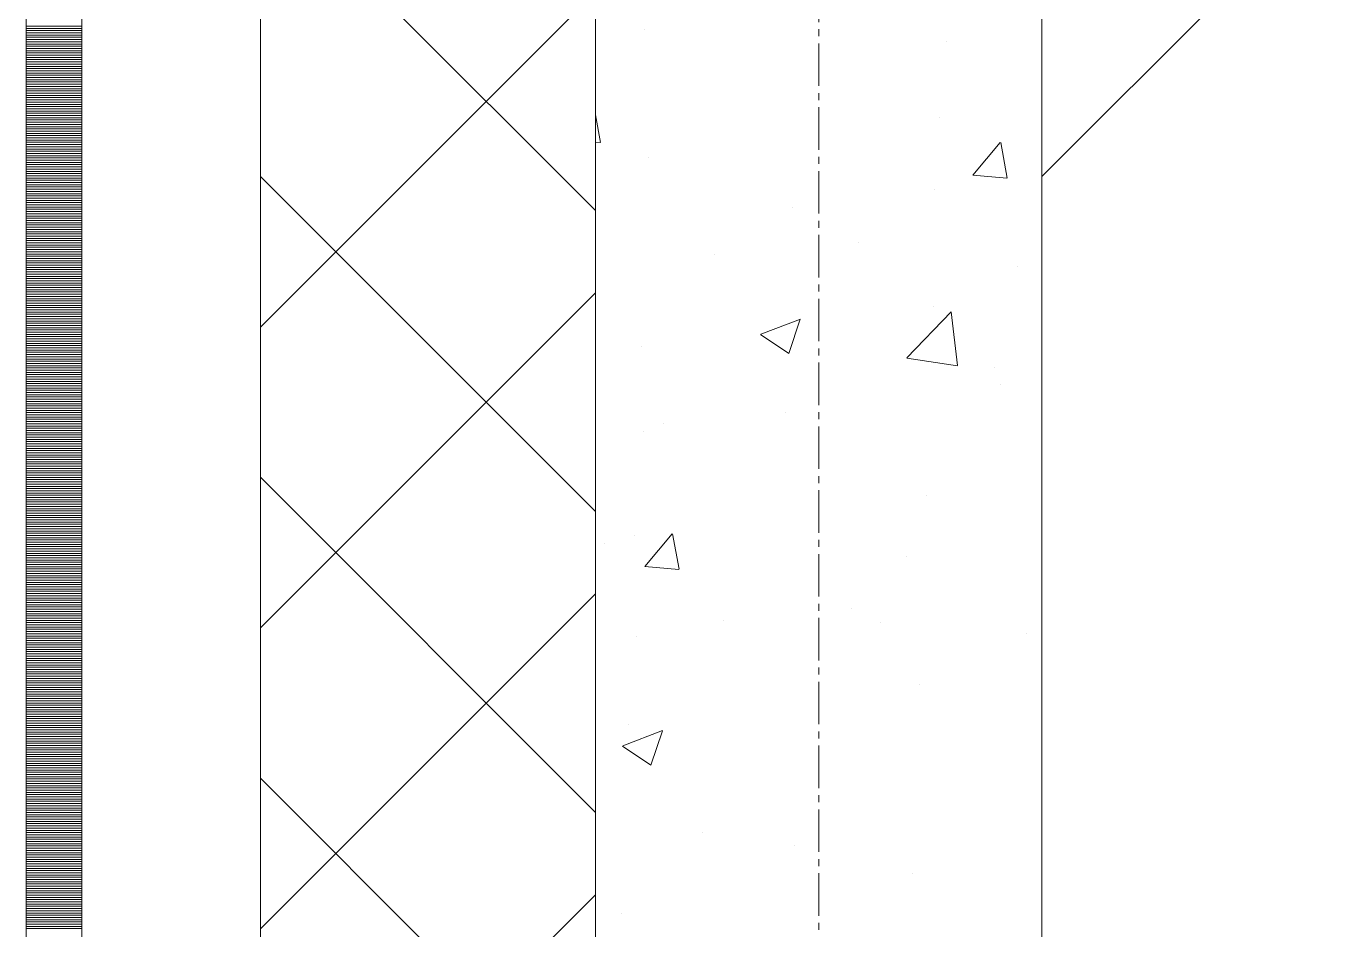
# Model space of a CAD drawing. Header units: millimetres. Extents: x 538266 to 1167394, y 114608 to 637157.
# Drawn here: x 828883 to 829468, y 156828 to 157233 of the extents above; entities that cross this region are included whole.
import ezdxf
from ezdxf.enums import TextEntityAlignment as Align

# ---------------------------------------------------------------- set-up
doc = ezdxf.new("R2010")
doc.units = ezdxf.units.MM
doc.linetypes.add('CENTER2', pattern=[28.575, 19.05, -3.175, 3.175, -3.175])
doc.linetypes.add('DASHED', pattern=[19.05, 12.7, -6.35])
doc.layers.get('Defpoints').update_dxf_attribs({"color": 140})
doc.layers.add('АР_Делит', color=120, linetype='Continuous', lineweight=0, plot=False)
for name, color, linetype, lineweight in [('АР_Стены ПЕНОблок', 52, 'Continuous', 20), ('АР_Тонкая', 254, 'Continuous', 5), ('АР_Утеплитель', 31, 'Continuous', 0), ('АР_Штриховка', 8, 'Continuous', 0)]:
    doc.layers.add(name, color=color, linetype=linetype, lineweight=lineweight)
doc.layers.add('РД_Оси_100', color=7, linetype='Continuous', lineweight=0, true_color=0x525252)
doc.layers.add('ФВ-5', color=7, linetype='Continuous')
doc.styles.add('style1', font='ARIALN.TTF')

# ---------------------------------------------------------------- blocks, each defined once
blk = doc.blocks.new('2_этаж')
at = {"layer": 'АР_Стены ПЕНОблок', "color": 18, "linetype": 'Continuous', "lineweight": 20, "true_color": 0x000000}
for p, q in [((672773.57, 213213.25), (672773.57, 137013.25)), ((672973.57, 137013.25), (672973.57, 213213.25))]:
    blk.add_line(p, q, dxfattribs=at)
at = {"layer": 'АР_Тонкая', "color": 18, "linetype": 'Continuous', "lineweight": 5, "true_color": 0x000000}
for p, q in [((672518.57, 213213.25), (672518.57, 137013.25)), ((672543.57, 213213.25), (672543.57, 137013.25)), ((672543.57, 137013.25), (672543.57, 213213.25)), ((672623.57, 137013.25), (672623.57, 213213.25))]:
    blk.add_line(p, q, dxfattribs=at)
at = {"layer": 'АР_Утеплитель', "color": 18, "linetype": 'Continuous', "lineweight": 0, "true_color": 0x000000}
for p, q in [((672623.57, 213213.25), (672623.57, 137013.25)), ((672773.57, 137013.25), (672773.57, 213213.25))]:
    blk.add_line(p, q, dxfattribs=at)
at = {"layer": 'АР_Штриховка', "color": 18, "linetype": 'Continuous', "lineweight": 0, "true_color": 0x000000}
for p, q in [((672773.57, 157150.45), (672623.57, 157300.45)), ((672623.57, 157098.31), (672773.57, 157248.31)), ((672518.57, 157233), (672543.57, 157233)), ((672518.57, 157232), (672543.57, 157232)), ((672518.57, 157231), (672543.57, 157231)), ((672518.57, 157230), (672543.57, 157230)), ((672518.57, 157229), (672543.57, 157229)), ((672518.57, 157228), (672543.57, 157228)), ((672795.41, 157231.7), (672795.41, 157231.7)), ((672518.57, 157227), (672543.57, 157227)), ((672518.57, 157226), (672543.57, 157226)), ((672518.57, 157225), (672543.57, 157225)), ((672518.57, 157224), (672543.57, 157224)), ((672518.57, 157223), (672543.57, 157223)), ((672518.57, 157222), (672543.57, 157222)), ((672931, 157225.97), (672931, 157225.97)), ((672518.57, 157221), (672543.57, 157221)), ((672518.57, 157220), (672543.57, 157220)), ((672518.57, 157219), (672543.57, 157219)), ((672518.57, 157218), (672543.57, 157218)), ((672518.57, 157217), (672543.57, 157217)), ((672518.57, 157216), (672543.57, 157216)), ((672518.57, 157215), (672543.57, 157215)), ((672518.57, 157214), (672543.57, 157214)), ((672518.57, 157213), (672543.57, 157213)), ((672518.57, 157212), (672543.57, 157212)), ((672518.57, 157211), (672543.57, 157211)), ((672518.57, 157210), (672543.57, 157210)), ((672518.57, 157209), (672543.57, 157209)), ((672518.57, 157208), (672543.57, 157208)), ((672518.57, 157207), (672543.57, 157207)), ((672518.57, 157206), (672543.57, 157206)), ((672518.57, 157205), (672543.57, 157205)), ((672518.57, 157204), (672543.57, 157204)), ((672518.57, 157203), (672543.57, 157203)), ((672518.57, 157202), (672543.57, 157202)), ((672518.57, 157201), (672543.57, 157201)), ((672518.57, 157200), (672543.57, 157200)), ((672518.57, 157199), (672543.57, 157199)), ((672518.57, 157198), (672543.57, 157198)), ((672518.57, 157197), (672543.57, 157197)), ((672518.57, 157196), (672543.57, 157196)), ((672518.57, 157195), (672543.57, 157195)), ((672518.57, 157194), (672543.57, 157194)), ((672518.57, 157193), (672543.57, 157193)), ((672518.57, 157192), (672543.57, 157192)), ((672775.84, 157180.91), (672773.57, 157193.23)), ((672927.86, 157192.1), (672927.86, 157192.1)), ((672518.57, 157191), (672543.57, 157191)), ((672518.57, 157190), (672543.57, 157190)), ((672518.57, 157189), (672543.57, 157189)), ((672518.57, 157188), (672543.57, 157188)), ((672518.57, 157187), (672543.57, 157187)), ((672518.57, 157186), (672543.57, 157186)), ((672518.57, 157185), (672543.57, 157185)), ((672518.57, 157184), (672543.57, 157184)), ((672518.57, 157183), (672543.57, 157183)), ((672518.57, 157182), (672543.57, 157182)), ((672518.57, 157181), (672543.57, 157181)), ((672773.57, 157181.06), (672775.67, 157180.87)), ((672942.67, 157166.27), (672954.92, 157180.86)), ((672958.03, 157164.97), (672955.09, 157180.89)), ((672518.57, 157180), (672543.57, 157180)), ((672518.57, 157179), (672543.57, 157179)), ((672518.57, 157178), (672543.57, 157178)), ((672518.57, 157177), (672543.57, 157177)), ((672518.57, 157176), (672543.57, 157176)), ((672518.57, 157175), (672543.57, 157175)), ((672518.57, 157174), (672543.57, 157174)), ((672518.57, 157173), (672543.57, 157173)), ((672518.57, 157172), (672543.57, 157172)), ((672518.57, 157171), (672543.57, 157171)), ((672518.57, 157170), (672543.57, 157170)), ((672518.57, 157169), (672543.57, 157169)), ((672797.45, 157174.22), (672797.45, 157174.22)), ((672518.57, 157168), (672543.57, 157168)), ((672518.57, 157167), (672543.57, 157167)), ((672518.57, 157166), (672543.57, 157166)), ((672518.57, 157165), (672543.57, 157165)), ((672518.57, 157164), (672543.57, 157164)), ((672518.57, 157163), (672543.57, 157163)), ((672773.57, 157015.75), (672623.57, 157165.75)), ((672942.67, 157166.26), (672957.85, 157164.93)), ((672518.57, 157162), (672543.57, 157162)), ((672518.57, 157161), (672543.57, 157161)), ((672518.57, 157160), (672543.57, 157160)), ((672518.57, 157159), (672543.57, 157159)), ((672518.57, 157158), (672543.57, 157158)), ((672518.57, 157157), (672543.57, 157157)), ((672925.57, 157160.05), (672925.57, 157160.05)), ((672518.57, 157156), (672543.57, 157156)), ((672518.57, 157155), (672543.57, 157155)), ((672518.57, 157154), (672543.57, 157154)), ((672518.57, 157153), (672543.57, 157153)), ((672518.57, 157152), (672543.57, 157152)), ((672861.99, 157151.68), (672861.99, 157151.68)), ((672518.57, 157151), (672543.57, 157151)), ((672518.57, 157150), (672543.57, 157150)), ((672518.57, 157149), (672543.57, 157149)), ((672518.57, 157148), (672543.57, 157148)), ((672518.57, 157147), (672543.57, 157147)), ((672518.57, 157146), (672543.57, 157146)), ((672518.57, 157145), (672543.57, 157145)), ((672518.57, 157144), (672543.57, 157144)), ((672518.57, 157143), (672543.57, 157143)), ((672518.57, 157142), (672543.57, 157142)), ((672518.57, 157141), (672543.57, 157141)), ((672518.57, 157140), (672543.57, 157140)), ((672518.57, 157139), (672543.57, 157139)), ((672518.57, 157138), (672543.57, 157138)), ((672518.57, 157137), (672543.57, 157137)), ((672518.57, 157136), (672543.57, 157136)), ((672518.57, 157135), (672543.57, 157135)), ((672518.57, 157134), (672543.57, 157134)), ((672891.54, 157136.16), (672891.54, 157136.16)), ((672518.57, 157133), (672543.57, 157133)), ((672518.57, 157132), (672543.57, 157132)), ((672518.57, 157131), (672543.57, 157131)), ((672518.57, 157130), (672543.57, 157130)), ((672518.57, 157129), (672543.57, 157129)), ((672518.57, 157128), (672543.57, 157128)), ((672826.91, 157130.98), (672826.91, 157130.98)), ((672518.57, 157127), (672543.57, 157127)), ((672518.57, 157126), (672543.57, 157126)), ((672518.57, 157125), (672543.57, 157125)), ((672518.57, 157124), (672543.57, 157124)), ((672518.57, 157123), (672543.57, 157123)), ((672518.57, 157122), (672543.57, 157122)), ((672962.5, 157125.25), (672962.5, 157125.25)), ((672518.57, 157121), (672543.57, 157121)), ((672518.57, 157120), (672543.57, 157120)), ((672518.57, 157119), (672543.57, 157119)), ((672518.57, 157118), (672543.57, 157118)), ((672518.57, 157117), (672543.57, 157117)), ((672518.57, 157116), (672543.57, 157116)), ((672518.57, 157115), (672543.57, 157115)), ((672518.57, 157114), (672543.57, 157114)), ((672518.57, 157113), (672543.57, 157113)), ((672518.57, 157112), (672543.57, 157112)), ((672518.57, 157111), (672543.57, 157111)), ((672623.57, 156963.61), (672773.57, 157113.61)), ((672518.57, 157110), (672543.57, 157110)), ((672518.57, 157109), (672543.57, 157109)), ((672518.57, 157108), (672543.57, 157108)), ((672518.57, 157107), (672543.57, 157107)), ((672518.57, 157106), (672543.57, 157106)), ((672518.57, 157105), (672543.57, 157105)), ((672913.06, 157084.52), (672932.84, 157105.14)), ((672924.77, 157107.55), (672924.77, 157107.55)), ((672935.7, 157081.02), (672932.89, 157105.14)), ((672518.57, 157104), (672543.57, 157104)), ((672518.57, 157103), (672543.57, 157103)), ((672518.57, 157102), (672543.57, 157102)), ((672518.57, 157101), (672543.57, 157101)), ((672518.57, 157100), (672543.57, 157100)), ((672518.57, 157099), (672543.57, 157099)), ((672847.61, 157095.07), (672865.39, 157101.9)), ((672860.19, 157086.41), (672865.34, 157101.76)), ((672518.57, 157098), (672543.57, 157098)), ((672518.57, 157097), (672543.57, 157097)), ((672518.57, 157096), (672543.57, 157096)), ((672518.57, 157095), (672543.57, 157095)), ((672518.57, 157094), (672543.57, 157094)), ((672518.57, 157093), (672543.57, 157093)), ((672847.55, 157094.94), (672860.18, 157086.42)), ((672518.57, 157092), (672543.57, 157092)), ((672518.57, 157091), (672543.57, 157091)), ((672518.57, 157090), (672543.57, 157090)), ((672518.57, 157089), (672543.57, 157089)), ((672518.57, 157088), (672543.57, 157088)), ((672518.57, 157087), (672543.57, 157087)), ((672794.36, 157089.66), (672794.36, 157089.66)), ((672518.57, 157086), (672543.57, 157086)), ((672518.57, 157085), (672543.57, 157085)), ((672518.57, 157084), (672543.57, 157084)), ((672518.57, 157083), (672543.57, 157083)), ((672518.57, 157082), (672543.57, 157082)), ((672518.57, 157081), (672543.57, 157081)), ((672913.1, 157084.44), (672935.69, 157080.93)), ((672518.57, 157080), (672543.57, 157080)), ((672518.57, 157079), (672543.57, 157079)), ((672518.57, 157078), (672543.57, 157078)), ((672518.57, 157077), (672543.57, 157077)), ((672518.57, 157076), (672543.57, 157076)), ((672952.4, 157080.39), (672952.4, 157080.39)), ((672518.57, 157075), (672543.57, 157075)), ((672518.57, 157074), (672543.57, 157074)), ((672518.57, 157073), (672543.57, 157073)), ((672518.57, 157072), (672543.57, 157072)), ((672518.57, 157071), (672543.57, 157071)), ((672518.57, 157070), (672543.57, 157070)), ((672954.95, 157072.53), (672954.95, 157072.53)), ((672518.57, 157069), (672543.57, 157069)), ((672518.57, 157068), (672543.57, 157068)), ((672518.57, 157067), (672543.57, 157067)), ((672518.57, 157066), (672543.57, 157066)), ((672518.57, 157065), (672543.57, 157065)), ((672518.57, 157064), (672543.57, 157064)), ((672518.57, 157063), (672543.57, 157063)), ((672518.57, 157062), (672543.57, 157062)), ((672518.57, 157061), (672543.57, 157061)), ((672518.57, 157060), (672543.57, 157060)), ((672518.57, 157059), (672543.57, 157059)), ((672518.57, 157058), (672543.57, 157058)), ((672858.75, 157059.87), (672858.75, 157059.87)), ((672518.57, 157057), (672543.57, 157057)), ((672518.57, 157056), (672543.57, 157056)), ((672518.57, 157055), (672543.57, 157055)), ((672518.57, 157054), (672543.57, 157054)), ((672518.57, 157053), (672543.57, 157053)), ((672518.57, 157052), (672543.57, 157052)), ((672804.27, 157054.96), (672804.27, 157054.96)), ((672518.57, 157051), (672543.57, 157051)), ((672518.57, 157050), (672543.57, 157050)), ((672518.57, 157049), (672543.57, 157049)), ((672518.57, 157048), (672543.57, 157048)), ((672518.57, 157047), (672543.57, 157047)), ((672518.57, 157046), (672543.57, 157046)), ((672795.17, 157051.5), (672795.17, 157051.5)), ((672518.57, 157045), (672543.57, 157045)), ((672518.57, 157044), (672543.57, 157044)), ((672518.57, 157043), (672543.57, 157043)), ((672518.57, 157042), (672543.57, 157042)), ((672518.57, 157041), (672543.57, 157041)), ((672518.57, 157040), (672543.57, 157040)), ((672518.57, 157039), (672543.57, 157039)), ((672518.57, 157038), (672543.57, 157038)), ((672518.57, 157037), (672543.57, 157037)), ((672518.57, 157036), (672543.57, 157036)), ((672518.57, 157035), (672543.57, 157035)), ((672518.57, 157034), (672543.57, 157034)), ((672518.57, 157033), (672543.57, 157033)), ((672518.57, 157032), (672543.57, 157032)), ((672518.57, 157031), (672543.57, 157031)), ((672518.57, 157030), (672543.57, 157030)), ((672518.57, 157029), (672543.57, 157029)), ((672773.57, 156881.04), (672623.57, 157031.04)), ((672518.57, 157028), (672543.57, 157028)), ((672518.57, 157027), (672543.57, 157027)), ((672518.57, 157026), (672543.57, 157026)), ((672518.57, 157025), (672543.57, 157025)), ((672518.57, 157024), (672543.57, 157024)), ((672518.57, 157023), (672543.57, 157023)), ((672921.68, 157022.99), (672921.68, 157022.99)), ((672518.57, 157022), (672543.57, 157022)), ((672518.57, 157021), (672543.57, 157021)), ((672518.57, 157020), (672543.57, 157020)), ((672518.57, 157019), (672543.57, 157019)), ((672518.57, 157018), (672543.57, 157018)), ((672518.57, 157017), (672543.57, 157017)), ((672518.57, 157016), (672543.57, 157016)), ((672518.57, 157015), (672543.57, 157015)), ((672518.57, 157014), (672543.57, 157014)), ((672518.57, 157013), (672543.57, 157013)), ((672518.57, 157012), (672543.57, 157012)), ((672518.57, 157011), (672543.57, 157011)), ((672518.57, 157010), (672543.57, 157010)), ((672518.57, 157009), (672543.57, 157009)), ((672518.57, 157008), (672543.57, 157008)), ((672518.57, 157007), (672543.57, 157007)), ((672518.57, 157006), (672543.57, 157006)), ((672518.57, 157005), (672543.57, 157005)), ((672791.27, 157005.11), (672791.27, 157005.11)), ((672795.73, 156991.15), (672807.98, 157005.74)), ((672811.09, 156989.85), (672808.15, 157005.77)), ((672518.57, 157004), (672543.57, 157004)), ((672518.57, 157003), (672543.57, 157003)), ((672518.57, 157002), (672543.57, 157002)), ((672518.57, 157001), (672543.57, 157001)), ((672518.57, 157000), (672543.57, 157000)), ((672518.57, 156999), (672543.57, 156999)), ((672777.45, 157001.19), (672777.45, 157001.19)), ((672518.57, 156998), (672543.57, 156998)), ((672518.57, 156997), (672543.57, 156997)), ((672518.57, 156996), (672543.57, 156996)), ((672518.57, 156995), (672543.57, 156995)), ((672518.57, 156994), (672543.57, 156994)), ((672913.04, 156995.46), (672913.04, 156995.46)), ((672518.57, 156993), (672543.57, 156993)), ((672518.57, 156992), (672543.57, 156992)), ((672518.57, 156991), (672543.57, 156991)), ((672518.57, 156990), (672543.57, 156990)), ((672518.57, 156989), (672543.57, 156989)), ((672518.57, 156988), (672543.57, 156988)), ((672795.73, 156991.14), (672810.91, 156989.82)), ((672518.57, 156987), (672543.57, 156987)), ((672518.57, 156986), (672543.57, 156986)), ((672518.57, 156985), (672543.57, 156985)), ((672518.57, 156984), (672543.57, 156984)), ((672518.57, 156983), (672543.57, 156983)), ((672518.57, 156982), (672543.57, 156982)), ((672518.57, 156981), (672543.57, 156981)), ((672518.57, 156980), (672543.57, 156980)), ((672518.57, 156979), (672543.57, 156979)), ((672518.57, 156978), (672543.57, 156978)), ((672518.57, 156977), (672543.57, 156977)), ((672518.57, 156976), (672543.57, 156976)), ((672623.57, 156828.91), (672773.57, 156978.91)), ((672518.57, 156975), (672543.57, 156975)), ((672518.57, 156974), (672543.57, 156974)), ((672518.57, 156973), (672543.57, 156973)), ((672518.57, 156972), (672543.57, 156972)), ((672518.57, 156971), (672543.57, 156971)), ((672518.57, 156970), (672543.57, 156970)), ((672888.13, 156972.35), (672888.13, 156972.35)), ((672518.57, 156969), (672543.57, 156969)), ((672518.57, 156968), (672543.57, 156968)), ((672518.57, 156967), (672543.57, 156967)), ((672518.57, 156966), (672543.57, 156966)), ((672518.57, 156965), (672543.57, 156965)), ((672518.57, 156964), (672543.57, 156964)), ((672831.01, 156967.07), (672831.01, 156967.07)), ((672901.28, 156966.08), (672901.28, 156966.08)), ((672518.57, 156963), (672543.57, 156963)), ((672518.57, 156962), (672543.57, 156962)), ((672518.57, 156961), (672543.57, 156961)), ((672518.57, 156960), (672543.57, 156960)), ((672518.57, 156959), (672543.57, 156959)), ((672791.93, 156959.69), (672791.93, 156959.69)), ((672966.6, 156961.34), (672966.6, 156961.34)), ((672518.57, 156958), (672543.57, 156958)), ((672518.57, 156957), (672543.57, 156957)), ((672518.57, 156956), (672543.57, 156956)), ((672518.57, 156955), (672543.57, 156955)), ((672518.57, 156954), (672543.57, 156954)), ((672518.57, 156953), (672543.57, 156953)), ((672518.57, 156952), (672543.57, 156952)), ((672518.57, 156951), (672543.57, 156951)), ((672518.57, 156950), (672543.57, 156950)), ((672518.57, 156949), (672543.57, 156949)), ((672518.57, 156948), (672543.57, 156948)), ((672518.57, 156947), (672543.57, 156947)), ((672518.57, 156946), (672543.57, 156946)), ((672518.57, 156945), (672543.57, 156945)), ((672518.57, 156944), (672543.57, 156944)), ((672518.57, 156943), (672543.57, 156943)), ((672518.57, 156942), (672543.57, 156942)), ((672518.57, 156941), (672543.57, 156941)), ((672518.57, 156940), (672543.57, 156940)), ((672518.57, 156939), (672543.57, 156939)), ((672518.57, 156938), (672543.57, 156938)), ((672518.57, 156937), (672543.57, 156937)), ((672518.57, 156936), (672543.57, 156936)), ((672518.57, 156935), (672543.57, 156935)), ((672918.59, 156938.44), (672918.59, 156938.44)), ((672518.57, 156934), (672543.57, 156934)), ((672518.57, 156933), (672543.57, 156933)), ((672518.57, 156932), (672543.57, 156932)), ((672518.57, 156931), (672543.57, 156931)), ((672518.57, 156930), (672543.57, 156930)), ((672518.57, 156929), (672543.57, 156929)), ((672518.57, 156928), (672543.57, 156928)), ((672518.57, 156927), (672543.57, 156927)), ((672518.57, 156926), (672543.57, 156926)), ((672518.57, 156925), (672543.57, 156925)), ((672518.57, 156924), (672543.57, 156924)), ((672518.57, 156923), (672543.57, 156923)), ((672518.57, 156922), (672543.57, 156922)), ((672518.57, 156921), (672543.57, 156921)), ((672518.57, 156920), (672543.57, 156920)), ((672518.57, 156919), (672543.57, 156919)), ((672518.57, 156918), (672543.57, 156918)), ((672785.81, 156910.88), (672803.59, 156917.71)), ((672788.18, 156920.55), (672788.18, 156920.55)), ((672798.39, 156902.22), (672803.54, 156917.57)), ((672518.57, 156917), (672543.57, 156917)), ((672518.57, 156916), (672543.57, 156916)), ((672518.57, 156915), (672543.57, 156915)), ((672518.57, 156914), (672543.57, 156914)), ((672518.57, 156913), (672543.57, 156913)), ((672518.57, 156912), (672543.57, 156912)), ((672518.57, 156911), (672543.57, 156911)), ((672518.57, 156910), (672543.57, 156910)), ((672518.57, 156909), (672543.57, 156909)), ((672518.57, 156908), (672543.57, 156908)), ((672518.57, 156907), (672543.57, 156907)), ((672518.57, 156906), (672543.57, 156906)), ((672785.75, 156910.75), (672798.38, 156902.23)), ((672518.57, 156905), (672543.57, 156905)), ((672518.57, 156904), (672543.57, 156904)), ((672518.57, 156903), (672543.57, 156903)), ((672518.57, 156902), (672543.57, 156902)), ((672518.57, 156901), (672543.57, 156901)), ((672518.57, 156900), (672543.57, 156900)), ((672518.57, 156899), (672543.57, 156899)), ((672518.57, 156898), (672543.57, 156898)), ((672518.57, 156897), (672543.57, 156897)), ((672518.57, 156896), (672543.57, 156896)), ((672518.57, 156895), (672543.57, 156895)), ((672518.57, 156894), (672543.57, 156894)), ((672773.57, 156746.34), (672623.57, 156896.34)), ((672518.57, 156893), (672543.57, 156893)), ((672518.57, 156892), (672543.57, 156892)), ((672518.57, 156891), (672543.57, 156891)), ((672518.57, 156890), (672543.57, 156890)), ((672518.57, 156889), (672543.57, 156889)), ((672518.57, 156888), (672543.57, 156888)), ((672518.57, 156887), (672543.57, 156887)), ((672518.57, 156886), (672543.57, 156886)), ((672518.57, 156885), (672543.57, 156885)), ((672518.57, 156884), (672543.57, 156884)), ((672518.57, 156883), (672543.57, 156883)), ((672518.57, 156882), (672543.57, 156882)), ((672518.57, 156881), (672543.57, 156881)), ((672518.57, 156880), (672543.57, 156880)), ((672518.57, 156879), (672543.57, 156879)), ((672518.57, 156878), (672543.57, 156878)), ((672518.57, 156877), (672543.57, 156877)), ((672518.57, 156876), (672543.57, 156876)), ((672518.57, 156875), (672543.57, 156875)), ((672518.57, 156874), (672543.57, 156874)), ((672518.57, 156873), (672543.57, 156873)), ((672518.57, 156872), (672543.57, 156872)), ((672518.57, 156871), (672543.57, 156871)), ((672821.31, 156872.17), (672821.31, 156872.17)), ((672518.57, 156870), (672543.57, 156870)), ((672518.57, 156869), (672543.57, 156869)), ((672518.57, 156868), (672543.57, 156868)), ((672518.57, 156867), (672543.57, 156867)), ((672518.57, 156866), (672543.57, 156866)), ((672518.57, 156865), (672543.57, 156865)), ((672862.51, 156866.35), (672862.51, 156866.35)), ((672518.57, 156864), (672543.57, 156864)), ((672518.57, 156863), (672543.57, 156863)), ((672518.57, 156862), (672543.57, 156862)), ((672518.57, 156861), (672543.57, 156861)), ((672518.57, 156860), (672543.57, 156860)), ((672518.57, 156859), (672543.57, 156859)), ((672518.57, 156858), (672543.57, 156858)), ((672518.57, 156857), (672543.57, 156857)), ((672518.57, 156856), (672543.57, 156856)), ((672518.57, 156855), (672543.57, 156855)), ((672518.57, 156854), (672543.57, 156854)), ((672518.57, 156853), (672543.57, 156853)), ((672915.51, 156853.88), (672915.51, 156853.88)), ((672518.57, 156852), (672543.57, 156852)), ((672518.57, 156851), (672543.57, 156851)), ((672518.57, 156850), (672543.57, 156850)), ((672518.57, 156849), (672543.57, 156849)), ((672518.57, 156848), (672543.57, 156848)), ((672518.57, 156847), (672543.57, 156847)), ((672518.57, 156846), (672543.57, 156846)), ((672518.57, 156845), (672543.57, 156845)), ((672518.57, 156844), (672543.57, 156844)), ((672518.57, 156843), (672543.57, 156843)), ((672518.57, 156842), (672543.57, 156842)), ((672623.57, 156694.2), (672773.57, 156844.2)), ((672518.57, 156841), (672543.57, 156841)), ((672518.57, 156840), (672543.57, 156840)), ((672518.57, 156839), (672543.57, 156839)), ((672518.57, 156838), (672543.57, 156838)), ((672518.57, 156837), (672543.57, 156837)), ((672518.57, 156836), (672543.57, 156836)), ((672785.09, 156836), (672785.09, 156836)), ((672518.57, 156835), (672543.57, 156835)), ((672518.57, 156834), (672543.57, 156834)), ((672518.57, 156833), (672543.57, 156833)), ((672518.57, 156832), (672543.57, 156832)), ((672518.57, 156831), (672543.57, 156831)), ((672518.57, 156830), (672543.57, 156830)), ((672518.57, 156829), (672543.57, 156829))]:
    blk.add_line(p, q, dxfattribs=at)
at = {"layer": 'Defpoints', "color": 18, "true_color": 0x000000, "style": 'style1'}
for p in [(677970.57, 219836.39), (678101.19, 211681.39)]:
    blk.add_attdef('АР-ПОМЕЩЕНИЕ:НАИМЕНОВАНИЕ', text='', height=100, dxfattribs=at).set_placement(p, align=Align.MIDDLE)
blk = doc.blocks.new('СОШ_2200_АР_ОСИ_М100_28.05.24')
at = {"layer": 'АР_Делит', "color": 251, "linetype": 'DASHED', "true_color": 0x636466}
blk.add_lwpolyline([(114955, 135155), (114955, -355), (93595.036, -355), (93595.036, 13855), (94145, 13855), (94145, 68320), (66055, 68320), (66055, 13857.73), (83455, 13857.73), (83455, -355), (45245, -355), (45245, 13145), (44695, 13145), (44695, 26755), (45245, 26755), (45245, 68320), (20455, 68320), (20455, 26755), (27955, 26755), (27955, 13145), (-355, 13145), (-355, 100855)], dxfattribs=at)
at = {"layer": 'РД_Оси_100', "color": 251, "linetype": 'CENTER2', "true_color": 0x636466}
blk.add_line((0, -6155), (0, 139938.679), dxfattribs=at)

msp = doc.modelspace()

# ---------------------------------------------------------------- hatches: boundary and pattern name
at = {"layer": 'ФВ-5'}
h = msp.add_hatch(dxfattribs=at)
h.set_pattern_fill('ANSI31', color=3, scale=300)
h.paths.add_polyline_path([(849237.83, 163560.99), (849237.83, 164465.51, -0.27475), (849124.88, 164655.54, -0.245742), (849217.83, 164833.24), (849217.83, 165213.25), (845769.48, 165213.25, -0.618518), (845382.35, 165213.25), (843647.83, 165213.25), (843647.83, 164913.25), (842747.83, 164913.25), (842747.83, 165213.25), (842667.83, 165213.25), (842667.83, 164793.25), (841647.83, 164793.25), (841647.83, 164713.25), (841647.83, 161813.25), (841647.83, 161313.25), (841647.83, 160413.25), (841647.83, 158613.25), (841647.83, 158389.41, -0.260437), (841750.78, 158205.17, -0.260437), (841647.83, 158020.93), (841647.83, 157055.57, -0.260437), (841750.78, 156871.33, -0.260437), (841647.83, 156687.09), (841647.83, 156333.25), (842017.83, 156333.25), (842017.83, 156113.25), (849237.83, 156113.25), (849237.83, 156880.92, -0.27475), (849124.88, 157070.96, -0.27475), (849237.83, 157260.99), (849237.83, 160413.25), (849217.83, 160413.25), (849217.83, 161313.25), (849218.54, 162376.98, -0.246803), (849124.88, 162555.17, -0.27475), (849237.83, 162745.2), (849237.83, 163180.92, -0.27475), (849124.88, 163370.96, -0.27475)])
h.paths.add_polyline_path([(845558.64, 161395.97), (845008.64, 161395.97, -1), (845008.64, 161995.97), (845558.64, 161995.97, -1)], flags=16)
h.paths.add_polyline_path([(842291.63, 157558.88, -1), (841691.63, 157558.88, -1)], flags=16)
h.paths.add_polyline_path([(849124.88, 171855.54, -0.27475), (849237.83, 172045.58), (849237.83, 172480.92, -0.27475), (849124.88, 172670.96, -0.27475), (849237.83, 172860.99), (849237.83, 173765.51, -0.27475), (849124.88, 173955.54, -0.27475), (849237.83, 174145.58), (849237.83, 174163.25), (849217.83, 174163.25), (849217.83, 174513.25), (844057.83, 174513.25), (844057.83, 174513.25), (844057.83, 174213.25), (843157.83, 174213.25), (843157.83, 174513.25), (843077.83, 174513.25), (843077.83, 174093.25), (842057.83, 174093.25), (842057.83, 173373.25), (842057.83, 172433.25), (841647.83, 172433.25), (841647.83, 172363.25), (841647.83, 170613.25), (841647.83, 169713.25), (841647.83, 169339.41, -0.260437), (841750.78, 169155.17, -0.260437), (841647.83, 168970.93), (841670.85, 167335.45, -1), (842270.85, 167335.45, -1), (841670.85, 167335.45), (841650.71, 166353.77, -0.256246), (841750.78, 166171.33, -0.105217), (841732.04, 166083.25), (841867.83, 166083.25), (841867.83, 165413.25), (845385.88, 165413.25, -0.594367), (845765.95, 165413.25), (849217.83, 165413.25), (849217.83, 165913.25), (849218.05, 166193.1, -0.246072), (849124.88, 166370.96, -0.27475), (849237.83, 166560.99), (849237.83, 169713.25), (849213.53, 169713.25), (849217.83, 169717.55), (849217.83, 170613.25), (849218.87, 171677.13, -0.247282)])
h.paths.add_polyline_path([(845615.62, 168700.58), (845065.62, 168700.58, -1), (845065.62, 169300.58), (845615.62, 169300.58, -1)], flags=16)
h.paths.add_polyline_path([(836927.83, 171813.25), (836927.83, 172713.25), (836927.83, 172987.09, -0.260437), (836824.88, 173171.33, -0.260437), (836927.83, 173355.57), (836927.83, 175970.93, -0.260437), (836824.88, 176155.17, -0.260437), (836927.83, 176339.41), (836927.83, 176413.25), (836927.83, 176913.25), (833193.32, 176913.25, -0.618518), (832806.19, 176913.25), (829360.51, 176913.25), (829357.83, 176910.57), (829357.83, 176413.25), (829357.74, 176237.44, -0.255873), (829457.56, 176055.17, -0.284268), (829337.83, 175861.61), (829337.83, 172713.25), (829357.83, 172713.25), (829357.83, 171813.25), (829357.22, 170753.93, -0.256632), (829457.56, 170571.33, -0.284268), (829337.83, 170377.76), (829337.83, 169948.73, -0.284268), (829457.56, 169755.17, -0.284268), (829337.83, 169561.61), (829337.83, 168664.89, -0.284268), (829457.56, 168471.33, -0.255743), (829357.83, 168289.11), (829357.83, 167813.25), (832809.72, 167813.25, -0.594367), (833189.79, 167813.25), (834927.83, 167813.25), (834927.83, 168113.25), (835827.83, 168113.25), (835827.83, 167813.25), (835907.83, 167813.25), (835907.83, 168233.25), (836927.83, 168233.25), (836927.83, 168313.25)])
h.paths.add_polyline_path([(832552.08, 172650.64), (832002.08, 172650.64, -1), (832002.08, 173250.64), (832552.08, 173250.64, -1)], flags=16)
h.paths.add_polyline_path([(836927.83, 166670.93, -0.260437), (836824.88, 166855.17, -0.105217), (836843.63, 166943.25), (836707.83, 166943.25), (836707.83, 167613.25), (833193.32, 167613.25, -0.618518), (832806.19, 167613.25), (829357.83, 167613.25), (829357.83, 167113.25), (829357.72, 166937.46, -0.255913), (829457.56, 166755.17, -0.284268), (829337.83, 166561.61), (829337.83, 163413.25), (829357.83, 163413.25), (829357.83, 162513.25), (829357, 161454.07, -0.256955), (829457.56, 161271.33, -0.284268), (829337.83, 161077.76), (829337.83, 160648.73, -0.284268), (829457.56, 160455.17, -0.284268), (829337.83, 160261.61), (829337.83, 159364.89, -0.284268), (829457.56, 159171.33, -0.255743), (829357.83, 158989.11), (829357.83, 158513.25), (832809.67, 158513.32, -0.59466), (833189.83, 158513.33), (834927.81, 158513.37), (834927.83, 158513.41), (834927.83, 158813.41), (835827.83, 158813.41), (835827.83, 158513.39), (835907.83, 158513.39), (835907.83, 158933.41), (836927.83, 158933.41), (836927.83, 159013.25), (836927.83, 159543.25), (836927.83, 161303.25), (836927.83, 161813.25), (836927.83, 162513.25), (836927.83, 163413.25), (836927.83, 163687.09, -0.260437), (836824.88, 163871.33, -0.260437), (836927.83, 164055.57)])
h.paths.add_polyline_path([(832518.25, 163600.5), (831968.25, 163600.5, -1), (831968.25, 164200.5), (832518.25, 164200.5, -1)], flags=16)
h = msp.add_hatch(dxfattribs=at)
h.set_pattern_fill('ANSI31', color=3, scale=300)
h.paths.add_polyline_path([(856937.83, 141853.28), (856717.83, 141633.28), (856717.83, 141593.78), (856417.83, 141593.78), (856417.83, 142493.78), (856717.83, 142493.78), (856717.83, 142082.3), (856937.83, 142302.3), (856937.83, 143613.25), (856037.83, 143613.25), (856037.83, 143603.25), (853263.99, 143603.25, -0.558775), (852895.51, 143603.25), (851387.83, 143603.25, -0.414214), (851687.83, 143303.25, -1), (851087.83, 143303.25, -0.414214), (851387.83, 143603.25), (850280.15, 143603.25, -0.558775), (849911.67, 143603.25), (849137.83, 143603.25), (848237.83, 143603.25), (847307.83, 143603.25), (847307.83, 143383.25), (846937.83, 143383.25), (846937.83, 143453.25), (846937.83, 143603.25), (846437.83, 143603.25), (846437.83, 142703.25), (846737.83, 142703.25), (846737.83, 142583.25), (846317.83, 142583.25), (846317.83, 143603.25), (845837.83, 143603.25), (842357.83, 143603.25), (842357.83, 143383.25), (842067.83, 143383.25), (842067.83, 143603.25), (841437.83, 143603.25), (839882.77, 143603.25, -0.333315), (840098.76, 143315.26, -1), (839498.76, 143315.26, -0.333315), (839714.74, 143603.25), (838680.15, 143603.25, -0.558775), (838311.67, 143603.25), (837507.83, 143603.25), (837507.83, 143383.25), (837137.83, 143383.25), (837137.83, 141363.25), (837147.83, 141363.25), (837147.83, 140163.25), (837137.83, 136013.25), (837202.35, 136013.25, -0.618518), (837589.48, 136013.25), (840886.19, 136013.25, -0.618518), (841273.32, 136013.25), (841437.83, 136013.25), (841437.83, 136033.25), (842313.69, 136033.25, -0.582347), (842689.48, 136013.25), (843586.19, 136013.25, -0.618518), (843973.32, 136013.25), (844402.35, 136013.25, -0.618518), (844789.48, 136013.25), (845837.83, 136013.25), (845837.83, 136033.25), (847037.83, 136033.25), (848237.83, 136030.58), (848237.83, 136033.25), (849137.83, 136033.25), (850195.61, 136030.18, -0.587964), (850573.32, 136013.25), (851002.35, 136013.25, -0.618518), (851389.48, 136013.25), (852286.19, 136013.25, -0.618518), (852673.32, 136013.25), (853102.35, 136013.25, -0.618518), (853489.48, 136013.25), (855286.19, 136013.25, -0.618518), (855673.32, 136013.25), (856036.94, 136013.25), (856037.83, 136014.14), (856037.83, 136313.25), (856785.95, 136313.25), (856937.83, 136465.13)])
h.paths.add_polyline_path([(851418.02, 140993.17), (851968.02, 140993.17, -1), (851968.02, 140393.17), (851418.02, 140393.17, -1)], flags=16)
h.paths.add_polyline_path([(847057.56, 139675.17, -1), (846624.88, 139675.17, -1)], flags=16)
h.paths.add_polyline_path([(847014.26, 139675.17, -1), (846668.18, 139675.17, -1)], flags=0)
h.paths.add_polyline_path([(846977.43, 139675.17, -1), (846705.01, 139675.17, -1)], flags=0)
h.paths.add_polyline_path([(846737.83, 141603.25), (846437.83, 141603.25), (846437.83, 142503.25), (846737.83, 142503.25)], flags=16)
h.paths.add_polyline_path([(844344.21, 140388.84), (843794.21, 140388.84, -1), (843794.21, 140988.84), (844344.21, 140988.84, -1)], flags=16)
h.paths.add_polyline_path([(836345.42, 144457.46, -0.893187), (836937.83, 144524.52), (836937.83, 145103.25), (835937.83, 145103.25), (833187.99, 145103.25, -0.582884), (832811.51, 145103.25), (829357.83, 145103.25), (829357.83, 144737.39, -0.255743), (829457.56, 144555.17, -0.284268), (829337.83, 144361.61), (829337.83, 141213.25), (829357.83, 141213.25), (829357.83, 140313.25), (829351.43, 139257.49, -0.265015), (829457.56, 139071.33, -0.284268), (829337.83, 138877.76), (829337.83, 138448.73, -0.284268), (829457.56, 138255.17, -0.284268), (829337.83, 138061.61), (829337.83, 137013.25), (829357.83, 137013.25), (829357.83, 136033.25), (835937.83, 136033.25), (836937.83, 136033.25), (836937.83, 139613.25), (836627.83, 139613.25), (836627.83, 140513.25), (836927.83, 140513.25), (836927.83, 140893.25), (836507.83, 140893.25), (836507.83, 142033.25), (836937.83, 142033.25), (836937.83, 143617.76, -0.284268), (836818.11, 143811.33, -0.284268), (836937.83, 144004.89), (836937.83, 144390.4, -0.893187)])
h.paths.add_polyline_path([(840537.83, 148013.25), (840537.83, 150213.25), (840537.83, 150413.25), (840537.83, 151713.25), (840537.83, 156113.25), (841187.83, 156113.25), (841187.83, 156333.25), (841427.83, 156333.25), (841427.83, 156683.09, -0.270169), (841318.11, 156871.33, -0.270169), (841427.83, 157059.57), (841427.83, 158016.93, -0.270169), (841318.11, 158205.17, -0.270169), (841427.83, 158393.41), (841427.83, 158493.25), (840857.83, 158493.25), (840857.83, 158718.25), (840582.83, 159194.56), (840604.48, 159207.06), (840604.77, 159206.57, -0.120105), (840857.83, 159268.25), (840857.83, 159293.25), (840857.83, 159438.25), (840582.83, 159914.56), (840604.49, 159927.06), (840604.77, 159926.57, -0.120105), (840857.84, 159988.25), (840857.84, 160013.25), (840857.84, 161103.25), (840439.79, 161103.25, -0.594367), (840059.72, 161103.25), (838656.61, 161080.5, -0.414214), (838956.61, 160780.5, -1), (838356.61, 160780.5, -0.414214), (838656.61, 161080.5), (838351.79, 161095.95, -0.581306), (837975.88, 161103.25), (837867.83, 161103.25), (837867.83, 159543.25), (837867.83, 158590.3), (837147.83, 158590.3), (837147.83, 157813.25), (837147.83, 157743.41, -0.270169), (837257.56, 157555.17, -0.270169), (837147.83, 157366.93), (837147.83, 155699.4, -0.910455), (837742.58, 155643.53, -0.910455), (837147.83, 155587.65), (837147.83, 154759.57, -0.270169), (837257.56, 154571.33, -0.270169), (837147.83, 154383.09), (837147.83, 154113.25), (837147.83, 153213.25), (837147.83, 149223.25), (837137.83, 149003.25), (835937.83, 149003.25), (829357.83, 149003.25), (829357.83, 148637.39, -0.255743), (829457.56, 148455.17, -0.284268), (829337.83, 148261.61), (829337.83, 146164.89, -0.284268), (829457.56, 145971.33, -0.255743), (829357.83, 145789.11), (829357.83, 145693.25), (829577.83, 145693.25), (829577.83, 145323.25), (832815.51, 145323.25, -0.558775), (833183.99, 145323.25), (835937.83, 145323.25), (835937.83, 145603.25), (837138.39, 145603.25), (837138.39, 145290.26), (837137.83, 145289.7), (837137.83, 145103.25), (837137.83, 144001.36, -0.259982), (837250.45, 143823.25), (838307.67, 143823.25, -0.582884), (838684.15, 143823.25), (841437.83, 143823.25), (841438.83, 143823.25), (842337.83, 143823.25), (845837.83, 143823.25), (847037.83, 143823.25), (848237.83, 143823.25), (849137.83, 143823.25), (849907.67, 143823.25, -0.582884), (850284.15, 143823.25), (852891.51, 143823.25, -0.582884), (853267.99, 143823.25), (855158.44, 143823.25), (855158.44, 144113.25), (855782.83, 144113.25), (856037.83, 144113.25), (856037.83, 144113.25), (856728.23, 144113.25), (856737.83, 144122.85), (856737.83, 148413.25), (856037.83, 148413.25), (856037.83, 148713.25), (855169.78, 148713.25, -0.594367), (854789.72, 148713.25), (851785.94, 148713.25, -0.32294), (851557.83, 148603.68), (851557.83, 147814.06), (851242.77, 147813.94), (850766.56, 147538.76), (850754.06, 147560.4), (850754.55, 147560.69, -0.120105), (850692.77, 147813.73), (850667.77, 147813.72), (850522.77, 147813.66), (850046.56, 147538.48), (850034.06, 147560.13), (850034.55, 147560.41, -0.120105), (849972.77, 147813.45), (849947.83, 147813.44), (849637.88, 147813.33), (849437.83, 147813.25), (849237.83, 147813.25), (847537.83, 147813.25), (840537.83, 147813.25)])
h.paths.add_polyline_path([(836927.83, 154113.25), (836927.83, 154387.09, -0.260437), (836824.88, 154571.33, -0.260437), (836927.83, 154755.57), (836927.83, 157370.93, -0.260437), (836824.88, 157555.17, -0.260437), (836927.83, 157739.41), (836927.83, 157813.25), (836927.83, 158313.41), (833193.28, 158313.33, -0.618224), (832806.23, 158313.32), (829577.83, 158313.25), (829577.83, 157743.25), (829337.83, 157743.25), (829337.83, 157648.73, -0.284268), (829457.56, 157455.17, -0.284268), (829337.83, 157261.61), (829337.83, 154113.25), (829357.83, 154113.25), (829357.83, 153213.25), (829356.53, 152154.38, -0.25765), (829457.56, 151971.33, -0.284268), (829337.83, 151777.76), (829337.83, 151348.73, -0.284268), (829457.56, 151155.17, -0.284268), (829337.83, 150961.61), (829337.83, 150064.89, -0.284268), (829457.56, 149871.33, -0.255743), (829357.83, 149689.11), (829357.83, 149223.25), (834727.83, 149223.25), (834727.83, 149523.25), (835627.83, 149523.25), (835627.83, 149223.25), (835707.83, 149223.25), (835707.83, 149643.25), (836927.83, 149643.25), (836927.83, 153213.25)], flags=17)

# ---------------------------------------------------------------- block references
msp.add_blockref('2_этаж', (156364.26, 0))
at = {"layer": 'РД_Оси_100'}
msp.add_blockref('СОШ_2200_АР_ОСИ_М100_28.05.24', (829237.83, 122413.25), dxfattribs=at)

doc.saveas('drawing.dxf')
